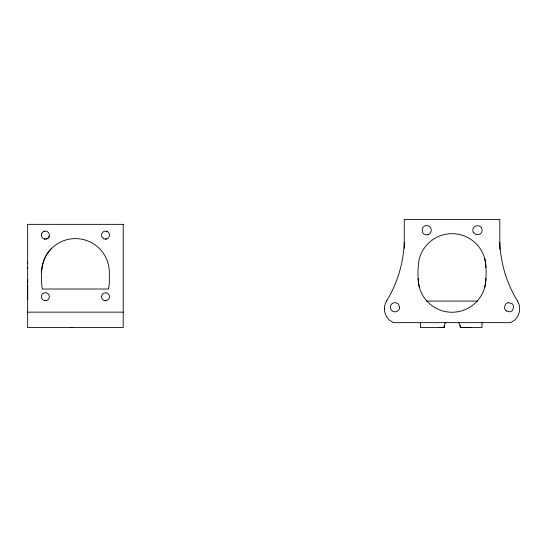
<?xml version="1.0" encoding="UTF-8"?>
<svg xmlns="http://www.w3.org/2000/svg" width="547" height="547" viewBox="0 0 547 547"><rect width="100%" height="100%" fill="white"/><g stroke="black" fill="none" stroke-linecap="round" stroke-linejoin="round"><path stroke-width="0.82" d="M27.651 299.113L27.651 285.896M27.651 282.867L27.651 279.373M27.651 268.55L27.651 267.244M27.651 262.875L27.651 262.218M404.267 242.533C403.734 256.222 400.862 269.808 395.823 282.546A120.716 120.716 0 0 1 389.225 296.467L386.64 300.905M41.545 272.495A33.893 33.893 0 0 1 75.438 238.608A33.893 33.893 0 0 1 109.332 272.495L109.325 283.284L108.573 289.021L42.29 289.021C40.252 275.079 40.881 259.1 51.466 248.529M420.397 322.566L420.397 327.537L444.034 327.544L444.321 325.356A8.143 8.143 0 0 1 445.983 322.231M444.02 327.468L444.321 325.356M41.367 234.971L41.538 233.938M106.528 300.597L108.327 299.558A4.007 4.007 0 0 0 107.185 293.096A4.007 4.007 0 0 0 101.503 296.378A4.007 4.007 0 0 0 106.528 300.597L104.456 300.597M43.48 231.566A4.007 4.007 0 0 1 49.374 235.231A4.007 4.007 0 0 1 43.254 238.499A4.007 4.007 0 0 1 43.48 231.566L44.457 231.196M46.283 238.998L47.261 238.629A3.063 3.063 0 0 0 49.203 236.263M427.378 234.759L428.533 234.41M105.496 239.107L106.528 238.971M46.406 300.597L44.334 300.597L42.536 299.558A4.007 4.007 0 0 1 43.678 293.096A4.007 4.007 0 0 1 49.36 296.378A4.007 4.007 0 0 1 44.334 300.597M444.841 322.648L446.161 322.648M70.693 327.585L72.081 327.578M426.345 301.082L477.736 301.082M27.651 312.139L123.212 312.139M471.24 327.537L460.348 327.544L460.095 325.499A8.143 8.143 0 0 0 458.454 322.347M439.323 327.537L444.034 327.544M508.457 302.655L511.869 303.592A4.602 4.602 0 0 1 513.619 306.662L512.683 310.074A4.602 4.602 0 0 1 509.613 311.831L506.201 310.894M44.211 238.93L45.244 239.101M106.528 231.231L107.499 231.627M473.483 232.516L476.287 234.67L479.794 234.212A4.629 4.629 0 0 0 481.948 229.008C480.963 224.571 474.003 224.571 473.018 229.008A4.629 4.629 0 0 0 473.47 232.516M460.095 325.499L460.348 327.537L482.023 327.537L482.023 322.566M384.418 309.096L384.616 311.243A15.186 15.186 0 0 0 386.961 317.198A15.097 15.097 0 0 0 389.833 320.392L393.478 322.648L510.59 322.648L514.242 320.392A15.097 15.097 0 0 0 517.106 317.198A15.186 15.186 0 0 0 519.459 311.243L519.541 306.949A15.186 15.186 0 0 0 517.421 300.843M499.821 242.533C500.409 257.931 503.958 273.206 510.248 287.278A119.232 119.232 0 0 0 517.435 300.905M499.821 249.398L499.821 219.415L404.267 219.415L404.267 248.324M506.235 310.908A4.602 4.602 0 0 1 504.478 307.831L505.38 304.405A4.602 4.602 0 0 1 508.478 302.703M484.786 258.793A75.226 75.226 0 0 1 484.786 287.127M485.941 278.355A33.893 33.893 0 0 1 452.048 312.248A33.893 33.893 0 0 1 418.154 278.355M485.941 267.565A33.893 33.893 0 0 0 419.31 258.793A75.028 75.028 0 0 0 419.303 287.127M384.418 309.069A15.186 15.186 0 0 1 386.64 300.85M428.54 234.396A4.608 4.608 0 0 0 431.159 229.432L430.804 228.277A4.608 4.608 0 0 0 425.833 225.665L424.677 226.007A4.608 4.608 0 0 0 422.291 228.605L422.4 232.133A4.608 4.608 0 0 0 427.392 234.752M399.645 307.243C399.693 310.176 396.637 312.508 393.819 311.708A4.622 4.622 0 0 1 390.551 306.046A4.622 4.622 0 0 1 396.213 302.785L398.284 303.975L399.645 307.243M123.212 224.352L27.651 224.352L27.651 327.578L123.212 327.578L123.212 224.352M103.492 238.567A4.007 4.007 0 0 0 109.503 235.101A4.007 4.007 0 0 0 103.492 231.627A4.007 4.007 0 0 0 103.492 238.567"/></g></svg>
